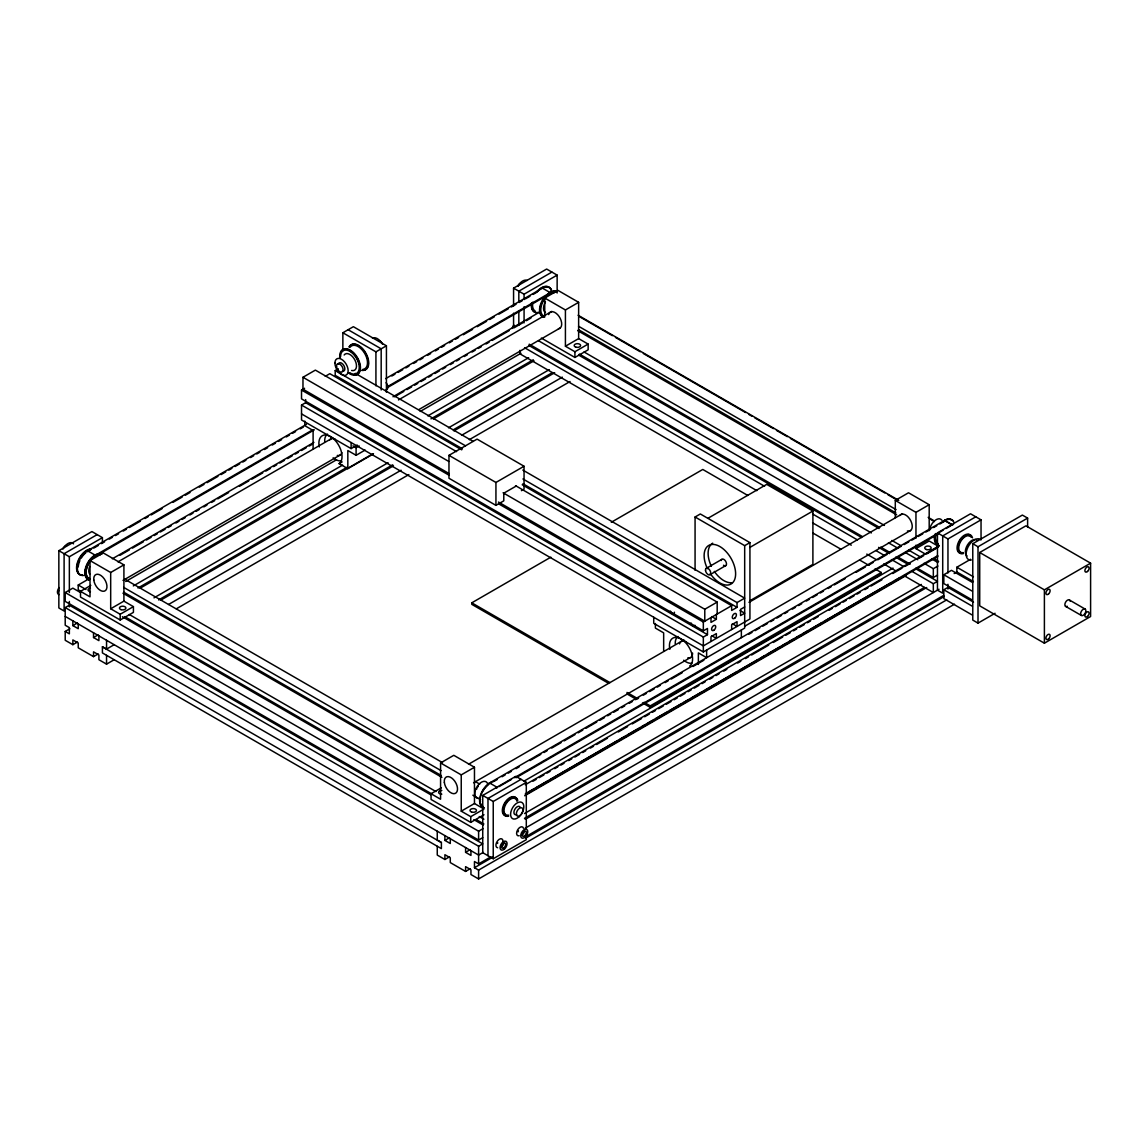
<?xml version="1.0" encoding="UTF-8"?>
<svg xmlns="http://www.w3.org/2000/svg" width="1148" height="1148" viewBox="0 0 1148 1148"><rect width="100%" height="100%" fill="white"/><g stroke="black" fill="none" stroke-linecap="round" stroke-linejoin="round"><path stroke-width="1.5" d="M373.487 453.833L347.83 468.657L339.134 463.634L340.482 462.371A16.373 9.457 60 0 0 331.973 437.531A16.373 9.457 60 0 0 319.273 446.916M689.675 666.027L691.039 664.764A16.373 9.457 60 0 0 682.529 639.924A16.373 9.457 60 0 0 669.829 649.294M342.865 350.657L342.865 332.762L353.369 326.692L386.431 345.792L386.431 392.329M448.796 473.392L302.972 389.201L302.972 377.276L315.37 370.115L456.545 451.623M357.258 445.065L351.13 448.61L301.522 419.967L301.522 405.072L703.337 637.054L707.469 634.672L707.469 628.473L703.337 630.855L301.522 398.873L301.522 390.033L304.579 388.268M325.257 376.343L329.835 373.688L461.711 449.829M462.429 448.811L335.216 375.353L335.216 370.589L338.273 368.824M342.865 332.762L375.927 351.848L386.431 345.792M301.522 405.072L305.655 402.69L707.469 634.672M97.164 534.624L64.101 553.709L64.101 610.994L58.849 607.966L58.849 550.681L91.912 531.581L102.416 537.651L102.416 543.018M513.572 306.042L513.572 288.148L546.649 269.048L557.139 275.118L557.139 293.013M551.901 272.09L518.824 291.176L518.824 301.924M58.849 550.681L69.354 556.737L102.416 537.651M513.572 288.148L524.076 294.204L557.139 275.118M83.503 575.507A14.379 8.309 -60 0 1 77.476 566.495A14.379 8.309 -60 0 1 86.358 551.413L306.444 424.358M385.628 378.653L542.444 288.119L550.294 292.726L551.471 292.08A14.379 8.309 -60 0 1 556.306 291.692M87.535 551.686L90.635 549.892M93.749 548.098L98.398 545.415M101.512 543.621L104.612 541.827M109.275 539.13L112.375 537.336M115.489 535.556L118.588 533.763M123.252 531.065L126.352 529.271M129.451 527.477L140.329 521.206M144.978 518.523L148.092 516.729M151.192 514.935L162.055 508.664M172.932 502.379L182.245 496.998M185.345 495.219L190.008 492.521M199.322 487.139L203.985 484.456M207.085 482.662L217.948 476.391M221.062 474.598L225.711 471.9M228.825 470.12L231.925 468.327M235.039 466.533L239.688 463.835M242.788 462.041L245.902 460.248M250.551 457.564L253.665 455.77M256.765 453.977L259.878 452.183M264.528 449.499L267.642 447.706M272.291 445.022L275.405 443.228M278.505 441.435L281.604 439.641M286.268 436.943L289.368 435.149M292.482 433.356L295.581 431.576M300.245 428.878L303.345 427.085M391.841 375.999L394.941 374.205M398.055 372.411L402.704 369.713M405.818 367.92L408.918 366.14M413.581 363.442L416.681 361.649M419.795 359.855L422.894 358.061M427.558 355.378L430.658 353.584M435.322 350.901L438.421 349.107M441.521 347.313L444.635 345.519M449.284 342.822L452.398 341.042M455.498 339.248L458.597 337.455M463.261 334.757L472.574 329.376M477.238 326.692L486.551 321.311M489.651 319.517L494.314 316.834M498.978 314.15L508.291 308.769M511.391 306.975L516.055 304.277M519.154 302.498L522.254 300.704M525.368 298.911L530.017 296.213M533.131 294.419L536.231 292.625M89.07 579.783A14.379 8.309 -60 0 1 85.612 569.365A14.379 8.309 -60 0 1 94.222 555.948L312.758 429.797M387.278 386.761L550.294 292.654L550.294 293.587L387.278 387.694M314.308 429.826L93.691 557.311A13.216 7.634 -60 0 0 86.258 569.968A13.216 7.634 -60 0 0 90.104 578.879M90.018 560.568L103.248 552.92L123.912 564.859L123.912 601.136L110.682 608.77L110.682 572.493L90.018 560.568L90.018 596.845L80.504 591.349L80.504 597.075L120.196 619.992L133.426 612.358L133.426 606.632L123.912 601.136M544.74 298.021L557.971 290.387L578.635 302.326L578.635 338.603L565.419 346.237L565.419 309.96L544.74 298.021L544.74 317.035M112.346 558.789L313.906 442.411M392.975 396.763L538.713 312.615M120.095 555.245L129.394 549.863M132.494 548.084L143.357 541.813M146.456 540.019L151.106 537.336M154.205 535.542L157.305 533.763M160.404 531.969L165.054 529.285M168.153 527.492L171.267 525.698M175.917 523.014L179.016 521.221M182.116 519.427L185.215 517.648M189.865 514.964L192.964 513.17M196.064 511.377L199.164 509.583M203.813 506.899L206.927 505.106M211.576 502.422L214.676 500.643M217.776 498.849L228.624 492.578M239.487 486.307L248.786 480.94M251.886 479.147L262.734 472.89M265.834 471.096L270.483 468.413M273.597 466.619L276.697 464.825M279.796 463.046L284.446 460.348M287.545 458.569L292.195 455.885M295.294 454.091L298.394 452.298M301.493 450.504L306.143 447.82M309.257 446.027L312.356 444.247M394.525 396.806L403.823 391.425M406.923 389.631L411.587 386.948M414.686 385.168L417.786 383.375M420.886 381.581L425.535 378.897M428.635 377.104L431.734 375.31M434.834 373.531L439.483 370.847M442.583 369.053L445.697 367.26M450.346 364.576L453.446 362.782M456.545 360.989L459.645 359.209M464.294 356.511L467.394 354.732M472.043 352.049L475.143 350.255M478.257 348.461L481.356 346.667M486.006 343.984L489.105 342.19M492.205 340.411L509.253 330.552M513.917 327.869L523.215 322.502M526.315 320.708L530.964 318.025M117.986 561.86L331.815 438.407M398.442 399.935L551.844 311.366M482.734 837.653L478.601 840.049L65.206 601.38L65.206 592.54L72.855 588.135L80.604 592.598M81.336 591.593L78.236 589.799L78.236 585.021L88.941 578.85M110.682 572.493L123.912 564.859M565.419 309.96L578.635 302.326M80.504 591.349L90.792 585.408M65.206 607.579L69.354 605.197L482.734 843.866L478.601 846.248L65.206 607.579L65.206 625.244L69.354 627.626L69.354 633.84L65.206 631.443L65.206 640.283L72.855 644.688L77.504 642.005M123.008 580.4L339.937 455.153M418.963 409.52L559.98 328.113M352.981 445.854L356.095 447.648L359.109 445.912M125.677 581.505L336.493 459.788M420.211 411.458L520.977 353.283M339.134 463.634L342.147 461.898M347.83 468.657L347.83 450.518L356.095 455.297L365.15 450.059M133.326 585.925L342.592 465.098M427.86 415.877L528.625 357.702M72.855 620.824L72.855 625.603L77.504 622.919M137.975 588.006L347.241 467.179M430.959 418.848L533.275 359.783M65.206 631.443L69.87 628.76M140.243 588.135L372.77 453.876M433.226 418.977L533.992 360.802M110.682 608.77L120.196 614.266L133.426 606.632M565.419 346.237L574.918 351.733L588.149 344.084L588.149 349.824L574.918 357.459L541.339 338.072M153.99 597.85L388.067 462.716M448.524 427.802L549.289 369.627M93.533 632.763L93.533 637.527L98.183 634.844M158.639 599.945L392.716 464.796M453.173 429.897L552.389 372.612M160.907 600.06L393.448 465.815M453.905 430.902L554.671 372.727M168.555 604.479L401.097 470.221M461.553 435.322L562.319 377.147M72.855 644.688L72.855 639.924L78.236 643.024L78.236 647.802L93.533 656.627L98.183 653.944M437.259 831.209L437.259 840.049L441.392 842.431L441.392 848.63L102.416 652.925L102.416 646.726L106.549 649.108L114.298 644.631M176.304 608.827L408.846 474.583M469.302 439.684L570.068 381.509M516.184 486.049L503.785 493.209L503.785 500.844L495.936 505.378L448.968 478.271L448.968 455.354L477.08 439.124L524.048 466.246L524.048 489.148L521.422 490.67M93.533 656.627L93.533 651.849L98.9 654.963L98.9 659.727L106.549 664.147L114.298 659.669M448.968 455.354L495.936 482.461L524.048 466.246M608.354 683.189L471.771 604.336L471.771 602.829L550.839 557.182M611.296 522.268L702.777 469.46L747.779 495.448M695.071 570.298L695.071 517.002L700.323 513.974L749.931 542.617L749.931 618.987L703.337 645.894L301.522 413.911M708.187 518.15L766.706 484.356L812.899 511.032L812.899 564.386L749.759 600.835M695.071 517.002L744.679 545.644L749.931 542.617M706.034 568.475L721.791 559.392M749.759 547.481L812.899 511.032M710.182 574.588L725.938 565.49M503.097 492.808L704.786 609.258L717.184 602.097L717.184 614.022M440.574 762.946L453.804 755.312L474.468 767.251L474.468 803.528L461.238 811.162L461.238 774.886L440.574 762.946L440.574 799.238L431.06 793.742L431.06 799.467L470.752 822.384L483.982 814.75M895.297 517.691L895.297 500.413L908.527 492.779L929.191 504.718L929.191 530.62M498.548 503.785L703.337 622.029L731.649 605.67L731.649 610.449L737.03 607.349L737.03 602.571L522.928 478.96M737.03 602.571L744.679 598.151L522.828 470.077M716.352 614.51L716.352 619.274L710.985 622.388L710.985 617.61M468.528 764.252L683.921 639.895M748.998 602.327L902.4 513.759M744.679 606.991L740.546 609.373L740.546 615.586L744.679 613.19L740.015 610.506M461.238 774.886L474.468 767.251M895.297 500.413L915.961 512.352L929.191 504.718M431.06 793.742L441.349 787.801M473.564 782.793L690.493 657.546M744.736 626.234L910.522 530.505M653.729 617.251L653.729 623.307L703.337 651.949L744.679 628.085L744.679 545.644M488.431 783.639L945.679 519.771A14.379 8.309 -60 0 1 952.366 520.532M494.271 781.228L497.371 779.435M502.035 776.751L505.134 774.957M508.234 773.164L511.348 771.37M515.997 768.672L519.111 766.893M529.974 760.607L540.837 754.336M543.951 752.543L547.051 750.749M551.714 748.065L561.028 742.684M564.127 740.89L575.005 734.62M578.104 732.826L582.768 730.128M585.867 728.349L596.73 722.063M599.844 720.27L604.494 717.586M607.608 715.792L610.707 713.999M613.821 712.205L618.471 709.521M621.585 707.728L624.684 705.934M629.334 703.236L632.448 701.457M635.547 699.663L638.661 697.869M643.311 695.171L646.424 693.378M649.524 691.584L654.188 688.9M657.287 687.107L660.387 685.313M665.051 682.63L668.15 680.836M671.264 679.042L682.127 672.771M692.99 666.486L703.868 660.215M748.883 634.227L751.997 632.433M755.097 630.639L759.761 627.942M762.86 626.148L767.524 623.464M770.624 621.671L773.738 619.877M776.837 618.083L781.501 615.4M784.601 613.606L787.7 611.812M792.364 609.129L795.464 607.335M798.577 605.541L801.677 603.748M806.341 601.05L809.44 599.27M812.54 597.477L817.204 594.779M820.303 592.985L823.417 591.191M828.067 588.508L831.181 586.714M834.28 584.92L845.143 578.649M856.021 572.378L865.334 566.997M868.433 565.203L873.097 562.506M877.761 559.822L887.074 554.441M890.174 552.647L901.037 546.376M904.15 544.582L908.8 541.899M911.914 540.105L915.013 538.312M918.127 536.518L922.777 533.834M925.891 532.041L930.54 529.343M933.654 527.549L936.754 525.755M939.853 523.962L944.517 521.278M526.301 834.295L526.301 839.662L493.238 858.761L482.734 852.691L482.734 795.406L515.811 776.321L526.301 782.376L526.301 828.928M975.786 516.815L942.709 535.915L942.709 593.186L937.457 590.158L937.457 532.873L970.534 513.787L981.038 519.843L981.038 539.531M499.021 786.624L511.434 779.449M514.548 777.655L943.053 530.261M946.153 528.467L950.817 525.77M516.098 777.698L938.39 533.877M915.961 548.629L929.191 540.995L938.705 546.477L925.475 554.125L915.961 548.629L915.961 545.171M521.063 779.349L487.986 798.448L487.986 855.719M644.057 702.303L650.27 705.876L881.277 572.508L881.277 574.014L650.27 707.383L642.507 702.906M524.076 781.099L893.029 568.088M482.734 795.406L493.238 801.476L526.301 782.376M937.457 532.873L947.961 538.943L981.038 519.843M525.267 784.744L939.236 545.745M461.238 811.162L470.752 816.659L483.982 809.01L474.468 803.528M533.016 781.2L536.116 779.42M539.216 777.626L543.879 774.943M546.979 773.149L550.079 771.356M554.728 768.672L557.828 766.878M560.927 765.099L564.027 763.305M568.676 760.622L571.776 758.828M574.89 757.034L579.539 754.351M582.639 752.557L585.738 750.778M590.388 748.08L593.487 746.3M596.587 744.507L607.436 738.236M618.298 731.979L627.597 726.598M632.247 723.914L641.545 718.548M644.659 716.754L649.309 714.07M652.408 712.277L655.508 710.497M658.608 708.703L663.257 706.02M666.357 704.226L671.006 701.543M674.106 699.749L677.22 697.955M680.319 696.162L684.969 693.478M688.068 691.699L691.168 689.905M694.267 688.111L698.917 685.428M702.016 683.634L705.116 681.84M709.765 679.157L712.879 677.363M715.979 675.584L719.079 673.79M723.728 671.106L726.827 669.313M737.676 663.042L740.776 661.262M745.439 658.579L748.539 656.785M751.639 654.991L768.686 645.147M773.336 642.464L782.649 637.083M785.749 635.303L790.398 632.605M793.498 630.826L796.597 629.032M799.697 627.239L804.346 624.555M807.446 622.761L810.545 620.982M813.659 619.188L818.309 616.505M829.157 610.234L832.257 608.44M835.357 606.646L840.006 603.963M843.106 602.183L846.205 600.39M849.319 598.596L853.969 595.912M857.068 594.119L860.168 592.325M864.817 589.641L867.917 587.862M871.016 586.068L881.879 579.797M892.728 573.526L902.027 568.16M905.126 566.366L909.776 563.682M919.089 558.315L923.738 555.632M926.838 553.838L937.686 547.567M525.368 793.756L937.787 555.646M444.907 835.629L444.907 840.408L449.557 837.71M528.625 792.077L533.275 789.379M536.374 787.6L547.223 781.329M550.322 779.535L616.978 741.063M620.078 739.269L624.727 736.585M627.841 734.792L638.69 728.521M641.789 726.741L644.889 724.948M647.989 723.154L652.638 720.47M655.738 718.677L666.586 712.42M669.686 710.626L680.549 704.355M683.648 702.576L688.298 699.893M691.397 698.099L702.246 691.828M705.346 690.034L736.356 672.14M739.455 670.346L758.053 659.612M761.153 657.818L764.252 656.025M767.352 654.245L779.75 647.085M782.85 645.291L785.95 643.497M789.049 641.703L793.713 639.02M796.812 637.24L799.912 635.447M803.012 633.653L807.661 630.97M810.761 629.176L821.609 622.919M824.709 621.125L891.365 582.639M894.464 580.845L899.128 578.161M525.368 794.689L937.787 556.579M524.693 795.765L906.045 575.593M995.072 613.276L978.01 623.12L972.772 620.092L972.772 543.707L1022.366 515.079L1027.618 518.107L1027.618 526.989M65.206 592.54L478.601 831.209L483.193 828.569M924.04 563.309L933.324 568.676L937.916 566.021M972.772 543.707L978.01 546.749L1027.618 518.107M437.259 846.248L437.259 855.073L444.907 859.493L449.557 856.81M524.493 813.545L921.342 584.432M916.305 567.672L933.324 577.501L937.457 575.119M979.718 552.504L1025.925 525.827L1090.6 563.166L1090.6 616.519L1044.393 643.196L979.718 605.843L979.718 552.504L1044.393 589.842L1090.6 563.166M972.385 600.06L943.828 583.571L943.828 574.746L951.477 570.326L972.528 582.481M973.389 581.548L956.844 571.991L956.844 567.227L970.62 559.277M465.586 847.554L465.586 852.333L470.235 849.649M524.493 818.323L924.441 587.417M525.21 819.342L926.709 587.532M911.655 571.202L933.324 583.715L937.457 581.333L915.788 568.82M954.16 573.541L956.844 571.991M483.251 852.39L478.601 855.073L65.206 616.419M525.11 828.225L939.007 589.268M972.385 615.098L943.828 598.61L943.828 589.771L947.961 587.389L973.518 602.14M444.907 859.493L444.907 854.715L450.289 857.829L450.289 862.593L465.586 871.432L470.235 868.749M946.77 599.83L478.601 870.112L474.468 867.73L474.468 861.517L478.601 863.913L491 856.752M525.11 837.064L943.67 595.41M474.468 867.73L493.066 856.982M525.626 838.198L944.187 596.544M465.586 871.432L465.586 866.654L470.953 869.754L470.953 874.532L478.601 878.952L954.519 604.178M952.366 524.966L944.517 520.345L952.366 524.966L953.543 524.306M496.295 788.174L497.457 787.514L489.608 782.979M550.279 293.673L551.973 292.855A13.216 7.634 -60 0 1 554.269 292.482M578.104 315.255L898.74 500.37M928.172 517.361L934.372 520.934M579.855 316.877L612.372 335.647M615.471 337.426L640.24 351.733M643.339 353.512L745.526 412.519M748.625 414.299L751.71 416.093M754.81 417.872L773.393 428.606M776.493 430.4L787.327 436.656M790.427 438.436L884.864 492.966M887.964 494.759L897.248 500.112M929.765 518.882L934.415 521.565M1069.477 600.045L1085.233 609.143A3.717 2.138 -60 0 1 1083.755 614.955A3.717 2.138 -60 0 1 1080.77 612.716A3.717 2.138 -60 0 1 1085.233 609.143M1065.516 606.316L1081.273 615.4M578.52 326.247L896.071 509.583M578.405 329.634L895.799 512.883M577.674 330.638L896.617 514.792M578.635 338.603L588.149 344.084M584.059 351.991L884.419 525.411M956.844 567.227L973.389 576.77M579.41 354.086L879.77 527.492M933.97 558.789L938.605 561.458M578.678 355.091L879.052 528.511M931.688 558.904L937.873 562.477M891.896 540.464L901.051 545.745M908.685 550.15L920.897 557.196M538.512 340.741L871.404 532.916M888.423 542.76L897.722 548.113M905.456 552.59L917.84 559.736M943.828 574.746L972.385 591.234M529.228 344.199L862.105 536.389M880.688 547.122L889.973 552.475M897.722 556.952L910.106 564.099M528.726 345.347L861.603 537.522M878.622 547.366L889.47 553.623M895.655 557.196L908.039 564.342M524.579 347.729L764.568 486.278M812.569 513.988L857.47 539.919M876.039 550.638L883.788 555.115M891.522 559.578L903.907 566.725M943.828 589.771L972.385 606.259M756.819 490.641L519.944 353.871L519.944 350.341M812.569 522.828L851.271 545.171M866.754 554.111L876.039 559.478M883.788 563.941L896.172 571.087M903.907 575.564L933.324 592.54L933.324 583.715M812.971 533.088L840.91 549.218M859.536 559.966L868.849 565.347M875.063 568.934L881.277 572.508M348.117 329.72L381.179 348.82L381.179 389.99M355.277 373.344L473.177 441.406M335.216 370.589L465.528 445.826M522.928 483.739L737.03 607.349M522.211 484.757L731.649 605.67M515.509 485.647L717.184 602.097M732.381 623.751L737.03 626.435L737.03 621.671L731.649 624.77L731.649 629.534M302.972 377.276L448.796 461.467M711.703 616.591L716.352 619.274M498.447 502.063L704.786 621.183L704.786 609.258M301.522 390.033L448.911 475.129M711.703 635.691L716.352 638.374L716.352 633.596L710.985 636.695L710.985 641.474M471.771 602.829L609.918 682.586M626.98 692.445L637.858 698.716M626.98 693.937L636.293 699.319M87.535 550.753L95.384 555.288M125.132 579.41L442.525 762.645M475.042 781.429L479.692 784.098M123.683 587.389L441.076 770.638M123.683 592.167L441.076 775.417M122.951 593.186L441.894 777.325M472.861 795.191L480.596 799.668M78.236 585.021L85.971 589.498M129.322 614.524L435.881 791.517M479.233 816.544L483.882 819.227M124.687 616.62L431.246 793.612M476.147 819.529L483.882 823.991M122.406 616.734L430.514 794.617M473.866 819.643L483.15 825.01M72.855 625.603L78.236 628.702L78.236 623.924M93.533 637.527L98.9 640.641L98.9 635.863M444.907 840.408L450.289 843.507L450.289 838.729M465.586 852.333L470.953 855.432L470.953 850.668M102.416 646.869L441.392 842.575M1044.393 589.842L1044.393 643.196M978.01 546.749L978.01 623.12M947.961 538.943L947.961 572.952M947.961 584.289L947.961 589.053M933.324 568.676L933.324 577.501M915.961 512.352L915.961 538.269M741.364 629.994L741.364 637.628M706.637 650.041L706.637 657.675L698.371 652.911L698.371 664.448M703.337 622.029L703.337 630.855M703.337 637.054L703.337 651.949M663.659 651.002L663.659 632.864L655.379 628.085L655.379 623.508M650.27 705.876L650.27 707.383M574.918 351.733L574.918 357.459M542.444 288.119L543.621 287.545A14.379 8.309 -60 0 1 551.585 290.229M524.076 294.204L524.076 299.585M524.076 306.746L524.076 322.846M518.824 310.864L518.824 325.185M513.572 313.203L513.572 327.524M495.936 482.461L495.936 505.378M493.238 801.476L493.238 858.761M478.601 831.209L478.601 840.049M478.601 846.248L478.601 863.913M478.601 870.112L478.601 878.952M470.752 816.659L470.752 822.384M375.927 351.848L375.927 385.857M356.095 447.648L356.095 455.297M351.13 442.54L351.13 448.61M313.103 448.61L313.103 430.471L304.837 425.693L304.837 421.115M305.655 399.59L305.655 402.69M120.196 614.266L120.196 619.992M106.549 640.283L106.549 649.108M106.549 655.321L106.549 664.147M69.354 556.737L69.354 592.54M69.354 601.495L69.354 606.861M971.222 560.081A11.695 6.745 -60 0 1 967.85 547.381A11.695 6.745 -60 0 1 980.966 539.847M938.303 543.836A13.216 7.634 -60 0 1 935.878 534.825M938.863 545.329A14.379 8.309 -60 0 1 935.433 533.562M943.398 521.651A14.379 8.309 -60 0 1 952.854 520.489M942.982 521.422A14.379 8.309 -60 0 1 953.816 522.096M938.447 545.099A14.379 8.309 -60 0 1 934.386 536.676M929.751 529.056A9.356 5.396 -60 0 1 935.276 520.259A9.356 5.396 -60 0 1 941.862 520.216M935.462 540.163A13.216 7.634 -60 0 1 935.462 534.581M959.828 551.815A9.356 5.396 -60 0 1 958.767 550.839M958.106 549.375A9.356 5.396 -60 0 1 958.106 545.429M958.767 543.205A9.356 5.396 -60 0 1 962.785 537.321M966.214 535.341A9.356 5.396 -60 0 1 969.17 535.614M963.359 552.619A9.356 5.396 -60 0 1 960.245 542.243A9.356 5.396 -60 0 1 971.179 537.25M967.09 555.991A9.356 5.396 -60 0 1 967.448 544.999A9.356 5.396 -60 0 1 976.79 540.019M962.569 553.121A10.519 6.07 -60 0 1 958.594 541.885A10.519 6.07 -60 0 1 970.935 535.7M963.402 553.594A10.519 6.07 -60 0 1 960.058 541.153A10.519 6.07 -60 0 1 972.514 537.824M1067.324 606.302A3.717 2.138 -60 0 1 1064.87 604.752A3.717 2.138 -60 0 1 1067.224 600.332A3.717 2.138 -60 0 1 1070.08 601.107M512.252 328.443A4.965 2.87 -60 0 1 513.888 325.028M536.877 292.324A14.379 8.309 -60 0 1 551.456 290.286M537.422 312.83A14.379 8.309 -60 0 1 531.854 303.273M536.475 292.08A14.379 8.309 -60 0 1 551.04 290.057M539.531 312.098A14.379 8.309 -60 0 1 531.452 303.029M535.241 311.137A13.216 7.634 -60 0 1 532.83 302.111M541.526 315.93A14.379 8.309 -60 0 1 543.664 298.279M548.557 293.228A14.379 8.309 -60 0 1 556.034 291.391M541.612 303.517A13.216 7.634 -60 0 1 545.027 297.59M543.779 317.322A14.379 8.309 -60 0 1 542.157 301.752A14.379 8.309 -60 0 1 556.45 291.635M543.506 315.915A13.216 7.634 -60 0 1 542.703 302.182A13.216 7.634 -60 0 1 554.785 292.439M545.444 312.572A9.356 5.396 -60 0 1 545.444 301.766M517.676 286.239A4.678 2.698 -60 0 1 520.776 283.126M517.82 286.239A9.356 5.396 -60 0 1 527.162 280.428M484.126 807.862A14.379 8.309 -60 0 1 480.711 796.095A14.379 8.309 -60 0 1 491.33 782.606M483.724 807.632A14.379 8.309 -60 0 1 480.869 794.143A14.379 8.309 -60 0 1 493.482 781.616M478.099 798.391A9.356 5.396 -60 0 1 477.381 786.136A9.356 5.396 -60 0 1 487.8 784.213M482.504 805.738A13.216 7.634 -60 0 1 481.17 804.145M480.424 801.892A13.216 7.634 -60 0 1 480.295 799.166M483.007 790.814A13.216 7.634 -60 0 1 484.93 787.987M485.59 787.212A13.216 7.634 -60 0 1 487.9 785.002M476.578 789.336A4.678 2.698 -60 0 1 476.98 788.231M477.568 787.155A4.678 2.698 -60 0 1 478.3 786.208M518.107 831.841A2.927 1.693 -60 0 1 518.451 830.836M505.091 814.348A9.356 5.396 -60 0 1 504.044 813.372M503.384 811.909A9.356 5.396 -60 0 1 511.477 797.889M513.084 797.716A9.356 5.396 -60 0 1 514.447 798.147M508.636 815.152A9.356 5.396 -60 0 1 506.11 803.715A9.356 5.396 -60 0 1 517.045 801.318M516.686 814.621A4.678 2.698 -60 0 1 514.648 809.627A4.678 2.698 -60 0 1 520.302 807.388M497.672 847.769A4.965 2.87 -60 0 1 497.672 840.738A4.965 2.87 -60 0 1 502.953 841.211M497.514 843.464A2.927 1.693 -60 0 1 497.773 842.775M503.398 842.388A2.927 1.693 -60 0 1 501.26 846.937M519.197 835.758A4.965 2.87 -60 0 1 517.619 829.875A4.965 2.87 -60 0 1 523.502 828.296M524.076 830.463A2.927 1.693 -60 0 1 521.938 835.012M507.846 815.654A10.519 6.07 -60 0 1 504.503 803.213A10.519 6.07 -60 0 1 516.959 799.869M508.679 816.142A10.519 6.07 -60 0 1 505.335 803.686A10.519 6.07 -60 0 1 517.791 800.357M63.083 548.773A9.356 5.396 -60 0 1 73.529 543.851M59.151 594.592A4.965 2.87 -60 0 1 59.151 587.561M58.864 590.89A2.927 1.693 -60 0 1 59.022 590.216M90.419 591.708A3.214 1.851 0 0 1 88.037 589.914A3.214 1.851 0 0 1 90.419 588.12M441.808 794.172A3.214 1.851 0 0 1 438.593 792.307A3.214 1.851 0 0 1 441.808 790.455M691.77 663.228A15.197 8.782 60 0 1 683.677 660.229M675.239 643.813A15.197 8.782 60 0 1 678.023 636.494M692.588 653.069A9.356 5.396 60 0 1 687.839 657.833M679.544 643.928A9.356 5.396 60 0 1 685.815 641.703M899.889 515.509A9.356 5.396 60 0 1 910.852 520.948A9.356 5.396 60 0 1 907.379 530.993M548.687 314.595A9.356 5.396 60 0 1 559.076 316.446A9.356 5.396 60 0 1 558.416 328.744M82.699 575.363A14.379 8.309 -60 0 1 77.964 562.42A14.379 8.309 -60 0 1 91.539 549.103M80.518 558.416A13.216 7.634 -60 0 1 84.708 553.207M87.119 551.442A13.216 7.634 -60 0 1 89.544 550.423M82.283 575.119A14.379 8.309 -60 0 1 77.547 562.176A14.379 8.309 -60 0 1 91.137 548.873M88.64 579.611A14.379 8.309 -60 0 1 85.655 567.471A14.379 8.309 -60 0 1 96.489 554.283M99.029 553.652A14.379 8.309 -60 0 1 101.311 553.924M86.889 566.05A13.216 7.634 -60 0 1 88.367 562.951M89.056 579.855A14.379 8.309 -60 0 1 87.435 564.285A14.379 8.309 -60 0 1 101.727 554.168M88.783 578.449A13.216 7.634 -60 0 1 88.783 563.194M90.721 560.368A13.216 7.634 -60 0 1 100.063 554.972M89.659 574.129A9.356 5.396 -60 0 1 89.659 566.495M386.13 382.671A4.965 2.87 60 0 1 386.13 389.703M349.006 346.954A14.379 8.309 60 0 1 365.753 353.9A14.379 8.309 60 0 1 361.505 370.359M350.068 347.27A13.216 7.634 60 0 1 364.763 353.527A13.216 7.634 60 0 1 362.825 369.383M349.408 346.71A14.379 8.309 60 0 1 365.208 352.049A14.379 8.309 60 0 1 364.289 370.115M338.344 364.103A4.678 2.698 60 0 1 343.883 365.581A4.678 2.698 60 0 1 342.391 371.12M340.554 356.727A13.216 7.634 60 0 1 349.896 351.331A13.216 7.634 60 0 1 359.238 367.504A13.216 7.634 60 0 1 349.896 372.899M344.156 354.99A9.356 5.396 60 0 1 355.134 360.501A9.356 5.396 60 0 1 351.604 370.474M350.298 351.087A13.216 7.634 60 0 1 358.391 361.146M340.985 351.805A14.379 8.309 60 0 1 357.616 357.946A14.379 8.309 60 0 1 354.029 374.951M351.446 374.205A14.379 8.309 60 0 1 348.791 372.612M340.195 357.372A14.379 8.309 60 0 1 340.253 354.33M339.779 357.602A14.379 8.309 60 0 1 349.623 350.226A14.379 8.309 60 0 1 360.042 368.695A14.379 8.309 60 0 1 348.389 372.856M379.471 340.87A4.678 2.698 60 0 1 382.485 344.199M78.222 566.925A13.216 7.634 -60 0 1 79.829 560.726M81.465 557.698A13.216 7.634 -60 0 1 85.827 552.776M62.953 548.773A4.678 2.698 -60 0 1 66.871 545.487M341.229 460.836A15.197 8.782 60 0 1 333.121 457.837M324.683 441.42A15.197 8.782 60 0 1 327.481 434.102M341.846 452.556A9.356 5.396 60 0 1 337.282 455.44M329.62 440.028A9.356 5.396 60 0 1 335.259 439.311M694.899 625.258A2.927 1.693 60 0 1 692.976 625.588A2.927 1.693 60 0 1 691.082 622.991M674.393 612.2A2.927 1.693 60 0 1 672.843 613.893A2.927 1.693 60 0 1 670.418 611.052M707.383 568.604A22.271 12.858 60 0 1 716.467 545.013A22.271 12.858 60 0 1 735.251 577.559A22.271 12.858 60 0 1 710.282 573.641M731.764 582.739A22.271 12.858 60 0 1 714.3 571.374M711.387 566.337A22.271 12.858 60 0 1 712.707 543.162M721.26 560.525A3.717 2.138 60 0 1 724.216 559.636A3.717 2.138 60 0 1 726.469 564.342A3.717 2.138 60 0 1 723.513 565.232M372.483 338.273A9.356 5.396 60 0 1 381.825 343.252M1087.529 571.46A2.97 1.708 -60 0 0 1088.476 566.854A2.97 1.708 -60 0 0 1084.96 569.968A2.97 1.708 -60 0 0 1087.529 571.46M1087.529 616.462A2.97 1.708 -60 0 0 1088.476 611.855A2.97 1.708 -60 0 0 1084.96 614.969A2.97 1.708 -60 0 0 1087.529 616.462M1048.555 593.961A2.97 1.708 -60 0 0 1049.502 589.355A2.97 1.708 -60 0 0 1045.986 592.468A2.97 1.708 -60 0 0 1048.555 593.961M1048.555 638.962A2.97 1.708 -60 0 0 1049.502 634.356A2.97 1.708 -60 0 0 1045.986 637.484A2.97 1.708 -60 0 0 1048.555 638.962M520.216 815.396A4.678 2.698 -60 0 0 522.197 808.049A4.678 2.698 -60 0 0 516.557 812.425A4.678 2.698 -60 0 0 520.216 815.396M518.666 817.146A9.356 5.396 -60 0 0 522.067 802.552A9.356 5.396 -60 0 0 510.889 811.923A9.356 5.396 -60 0 0 518.666 817.146M504.474 849.018A4.965 2.87 -60 0 0 506.053 841.326A4.965 2.87 -60 0 0 500.169 846.535A4.965 2.87 -60 0 0 504.474 849.018M503.872 847.812A2.927 1.693 -60 0 0 505.192 843.206A2.927 1.693 -60 0 0 501.647 845.861A2.927 1.693 -60 0 0 503.872 847.812M525.153 837.093A4.965 2.87 -60 0 0 526.731 829.387A4.965 2.87 -60 0 0 520.848 834.61A4.965 2.87 -60 0 0 525.153 837.093M524.536 835.888A2.927 1.693 -60 0 0 525.856 831.281A2.927 1.693 -60 0 0 522.311 833.922A2.927 1.693 -60 0 0 524.536 835.888M121.071 609.66A3.214 1.851 0 0 0 125.893 608.053A3.214 1.851 0 0 0 121.071 606.445A3.214 1.851 0 0 0 121.071 609.66M93.806 580.027A9.356 5.396 60 0 0 104.411 591.134A9.356 5.396 60 0 0 102.832 577.114A9.356 5.396 60 0 0 93.806 580.027M471.613 812.052A3.214 1.851 0 0 0 476.449 810.445A3.214 1.851 0 0 0 471.613 808.838A3.214 1.851 0 0 0 471.613 812.052M444.348 782.419A9.356 5.396 60 0 0 454.967 793.526A9.356 5.396 60 0 0 453.388 779.506A9.356 5.396 60 0 0 444.348 782.419M926.35 549.519A3.214 1.851 0 0 0 931.172 547.912A3.214 1.851 0 0 0 926.35 546.304A3.214 1.851 0 0 0 926.35 549.519M575.794 347.127A3.214 1.851 0 0 0 580.615 345.519A3.214 1.851 0 0 0 575.794 343.912A3.214 1.851 0 0 0 575.794 347.127M334.929 363.112A9.356 5.396 60 0 0 344.845 375.453A9.356 5.396 60 0 0 344.845 362.223A9.356 5.396 60 0 0 334.929 363.112M336.507 366.384A4.678 2.698 60 0 0 341.717 372.153A4.678 2.698 60 0 0 341.186 365.265A4.678 2.698 60 0 0 336.507 366.384M734.878 618.054A2.927 1.693 -60 0 0 735.796 613.52A2.927 1.693 -60 0 0 732.338 616.591A2.927 1.693 -60 0 0 734.878 618.054M714.2 629.979A2.927 1.693 -60 0 0 715.132 625.459A2.927 1.693 -60 0 0 711.674 628.53A2.927 1.693 -60 0 0 714.2 629.979M705.503 570.413A3.717 2.138 60 0 0 709.708 574.861A3.717 2.138 60 0 0 709.12 569.322A3.717 2.138 60 0 0 705.503 570.413"/></g></svg>
